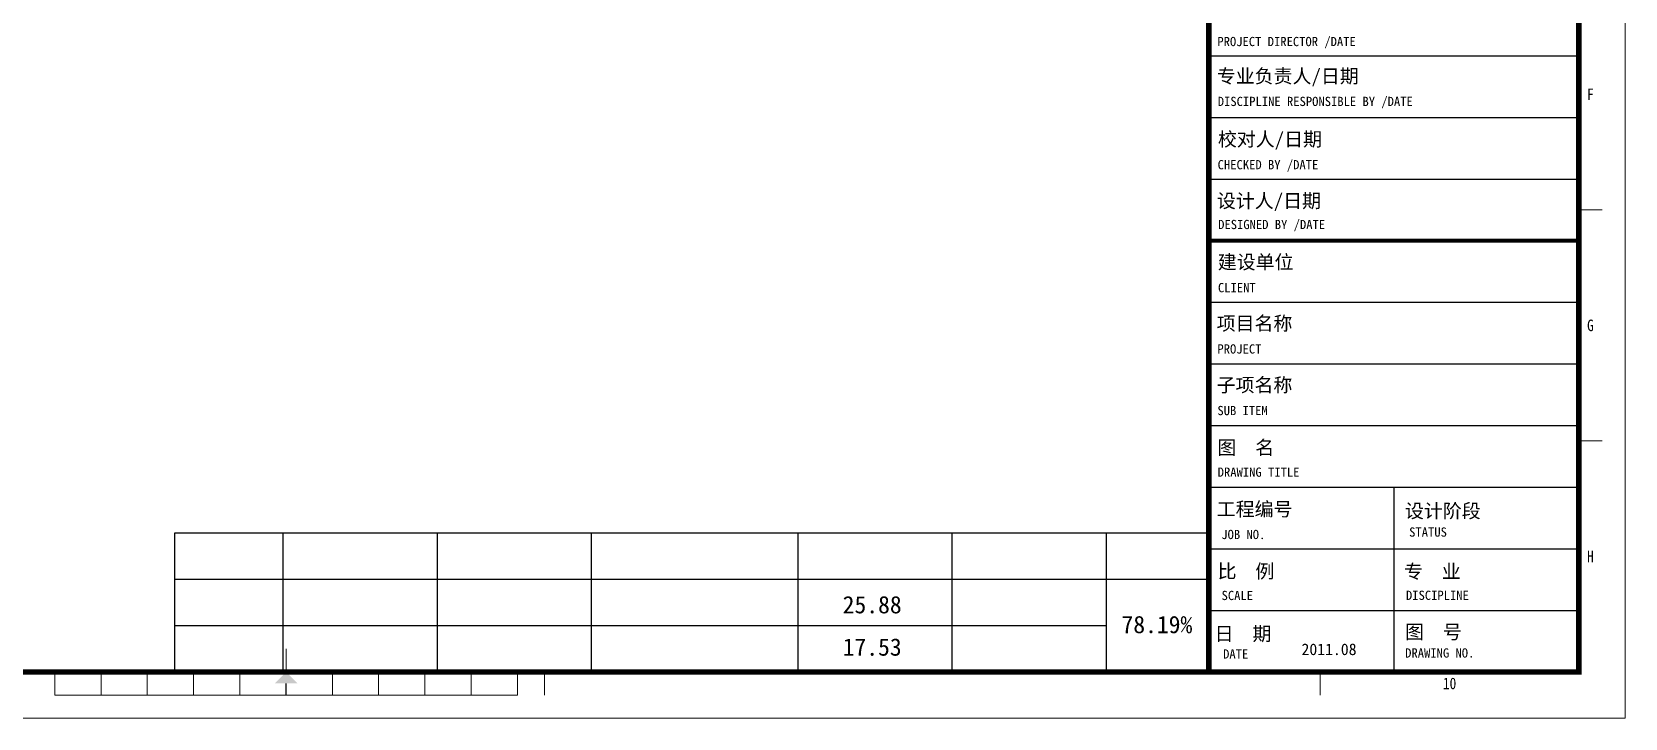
# Model space of a CAD drawing. Extents: x 534658 to 605938, y 505393 to 555793.
# Drawn here: x 564603 to 605938, y 505393 to 523215 of the extents above; entities that cross this region are included whole.
import ezdxf
from ezdxf.enums import TextEntityAlignment as Align

# ---------------------------------------------------------------- set-up
doc = ezdxf.new("R2010")
doc.units = 0
doc.header["$LTSCALE"] = 1000
doc.header["$MEASUREMENT"] = 0
for name, color, linetype in [('1', 3, 'Continuous'), ('PUB_TITLE', 4, 'Continuous'), ('户型实用率', 140, 'Continuous')]:
    doc.layers.add(name, color=color, linetype=linetype)
doc.layers.add('图框', color=7, linetype='Continuous', lineweight=5)
doc.styles.add('ca', font='NSimSun.ttf')
doc.styles.add('HT', font='SIMHEI.TTF')
doc.styles.add('TKZ1', font='SIMHEI.TTF', dxfattribs={"width": 0.7})
doc.styles.add('图签栏', font='SimSun.ttf')

# ---------------------------------------------------------------- blocks, each defined once
blk = doc.blocks.new('$titleblk$00000206')
at = {"layer": '1'}
for p, q in [((-90, 143.33), (-10, 143.33)), ((-90, 130), (-10, 130)), ((-90, 116.67), (-10, 116.67)), ((-90, 90), (-10, 90)), ((-90, 76.67), (-10, 76.67)), ((-90, 63.33), (-10, 63.33)), ((-90, 50), (-10, 50)), ((-50, 50), (-50, 10)), ((-90, 36.67), (-10, 36.67)), ((-90, 23.33), (-10, 23.33))]:
    blk.add_line(p, q, dxfattribs=at)
at = {"layer": '1', "const_width": 0.8}
blk.add_lwpolyline([(-90, 103.33), (-10, 103.33)], dxfattribs=at)
at = {"layer": '图框'}
for p, q in [((0, 0), (0, 420)), ((-5, 110), (-10, 110)), ((-5, 60), (-10, 60)), ((-289.5, 10), (-289.5, 15)), ((-339.5, 5), (-339.5, 10)), ((-329.5, 5), (-329.5, 10)), ((-319.5, 5), (-319.5, 10)), ((-309.5, 5), (-309.5, 10)), ((-299.5, 5), (-299.5, 10)), ((-279.5, 5), (-279.5, 10)), ((-269.5, 5), (-269.5, 10)), ((-259.5, 5), (-259.5, 10)), ((-249.5, 5), (-249.5, 10)), ((-239.5, 5), (-239.5, 10)), ((-233.6, 5), (-233.6, 10)), ((-65.9, 5), (-65.9, 10)), ((-339.5, 5), (-239.5, 5)), ((-594, 0), (0, 0))]:
    blk.add_line(p, q, dxfattribs=at)
at = {"layer": '图框', "const_width": 1.2}
blk.add_lwpolyline([(-10, 410), (-569, 410), (-569, 10), (-10, 10)], close=True, dxfattribs=at)
at = {"layer": '图框'}
for points, const_width in [([(-90, 410), (-90, 10)], 1.2), ([(-289.5, 7.5), (-289.5, 5)], 0.3)]:
    blk.add_lwpolyline(points, dxfattribs=dict(at, const_width=const_width))
blk.add_solid([(-287, 7.5), (-292, 7.5), (-289.5, 10)], dxfattribs=at)
at = {"layer": '1', "style": '图签栏'}
for s, height, p in [('PROJECT DIRECTOR /DATE', 2, (-88.16, 145.42)), ('专业负责人/日期', 3, (-88.28, 137.44)), ('DISCIPLINE RESPONSIBLE BY /DATE', 2, (-88.08, 132.46)), ('校对人/日期', 3, (-88.04, 123.78)), ('CHECKED BY /DATE', 2, (-88.1, 118.77)), ('设计人/日期', 3, (-88.26, 110.45)), ('DESIGNED BY /DATE', 2, (-87.99, 105.83)), ('建设单位', 3, (-88.07, 97.2)), ('CLIENT', 2, (-88.03, 92.17)), ('项目名称', 3, (-88.31, 83.93)), ('PROJECT', 2, (-88.15, 78.9)), ('子项名称', 3, (-88.31, 70.6)), ('SUB ITEM', 2, (-88.15, 65.57)), ('图  名', 3, (-88.15, 57.06)), ('DRAWING TITLE', 2, (-88.09, 52.24)), ('工程编号', 3, (-88.29, 43.74)), ('设计阶段', 3, (-47.6, 43.35)), ('JOB NO.', 2, (-87.31, 38.75)), ('STATUS', 2, (-46.7, 39.27)), ('比  例', 3, (-88.1, 30.3)), ('专  业', 3, (-47.82, 30.25)), ('SCALE', 2, (-87.25, 25.55)), ('DISCIPLINE', 2, (-47.39, 25.59)), ('日  期', 3, (-88.74, 16.77)), ('图  号', 3, (-47.58, 17.17)), ('DATE', 2, (-86.92, 12.9)), ('DRAWING NO.', 2, (-47.56, 13.11))]:
    blk.add_text(s, height=height, dxfattribs=at).set_placement(p)
at = {"layer": '图框', "style": 'TKZ1', "width": 0.85}
for s, p in [('F', (-7.5, 135)), ('G', (-7.5, 85)), ('H', (-7.5, 35)), ('10', (-37.95, 7.5))]:
    blk.add_text(s, height=2.5, dxfattribs=at).set_placement(p, align=Align.MIDDLE)
at = {"layer": '图框', "color": 2, "style": 'ca'}
blk.add_text('2011.08', height=2.5, dxfattribs=at).set_placement((-69.97, 13.65))

msp = doc.modelspace()

# ---------------------------------------------------------------- linework, layer by layer
at = {"layer": '户型实用率'}
for p, q in [((595138, 510193), (568306, 510193)), ((568306, 510193), (568306, 506593)), ((571116, 510193), (571116, 506593)), ((575116, 510193), (575116, 506593)), ((579115, 510193), (579115, 506593)), ((584472, 510193), (584472, 506593)), ((588473, 510193), (588473, 506593)), ((592473, 510193), (592473, 506593)), ((595138, 506593), (595138, 510193)), ((595138, 508993), (568306, 508993)), ((592473, 507793), (568306, 507793)), ((595138, 506593), (568306, 506593))]:
    msp.add_line(p, q, dxfattribs=at)

# ---------------------------------------------------------------- block references
at = {"layer": 'PUB_TITLE', "xscale": 120, "yscale": 120, "zscale": 120}
msp.add_blockref('$titleblk$00000206', (605938, 505393), dxfattribs=at)

# ---------------------------------------------------------------- texts
at = {"layer": '户型实用率', "style": 'HT'}
for s, p in [('25.88', (585638, 508115, -13131)), ('78.19%%%', (592872, 507600, -13131)), ('17.53', (585638, 507015, -13131))]:
    msp.add_text(s, height=450, rotation=359.9979, dxfattribs=at).set_placement(p)

doc.saveas('drawing.dxf')
